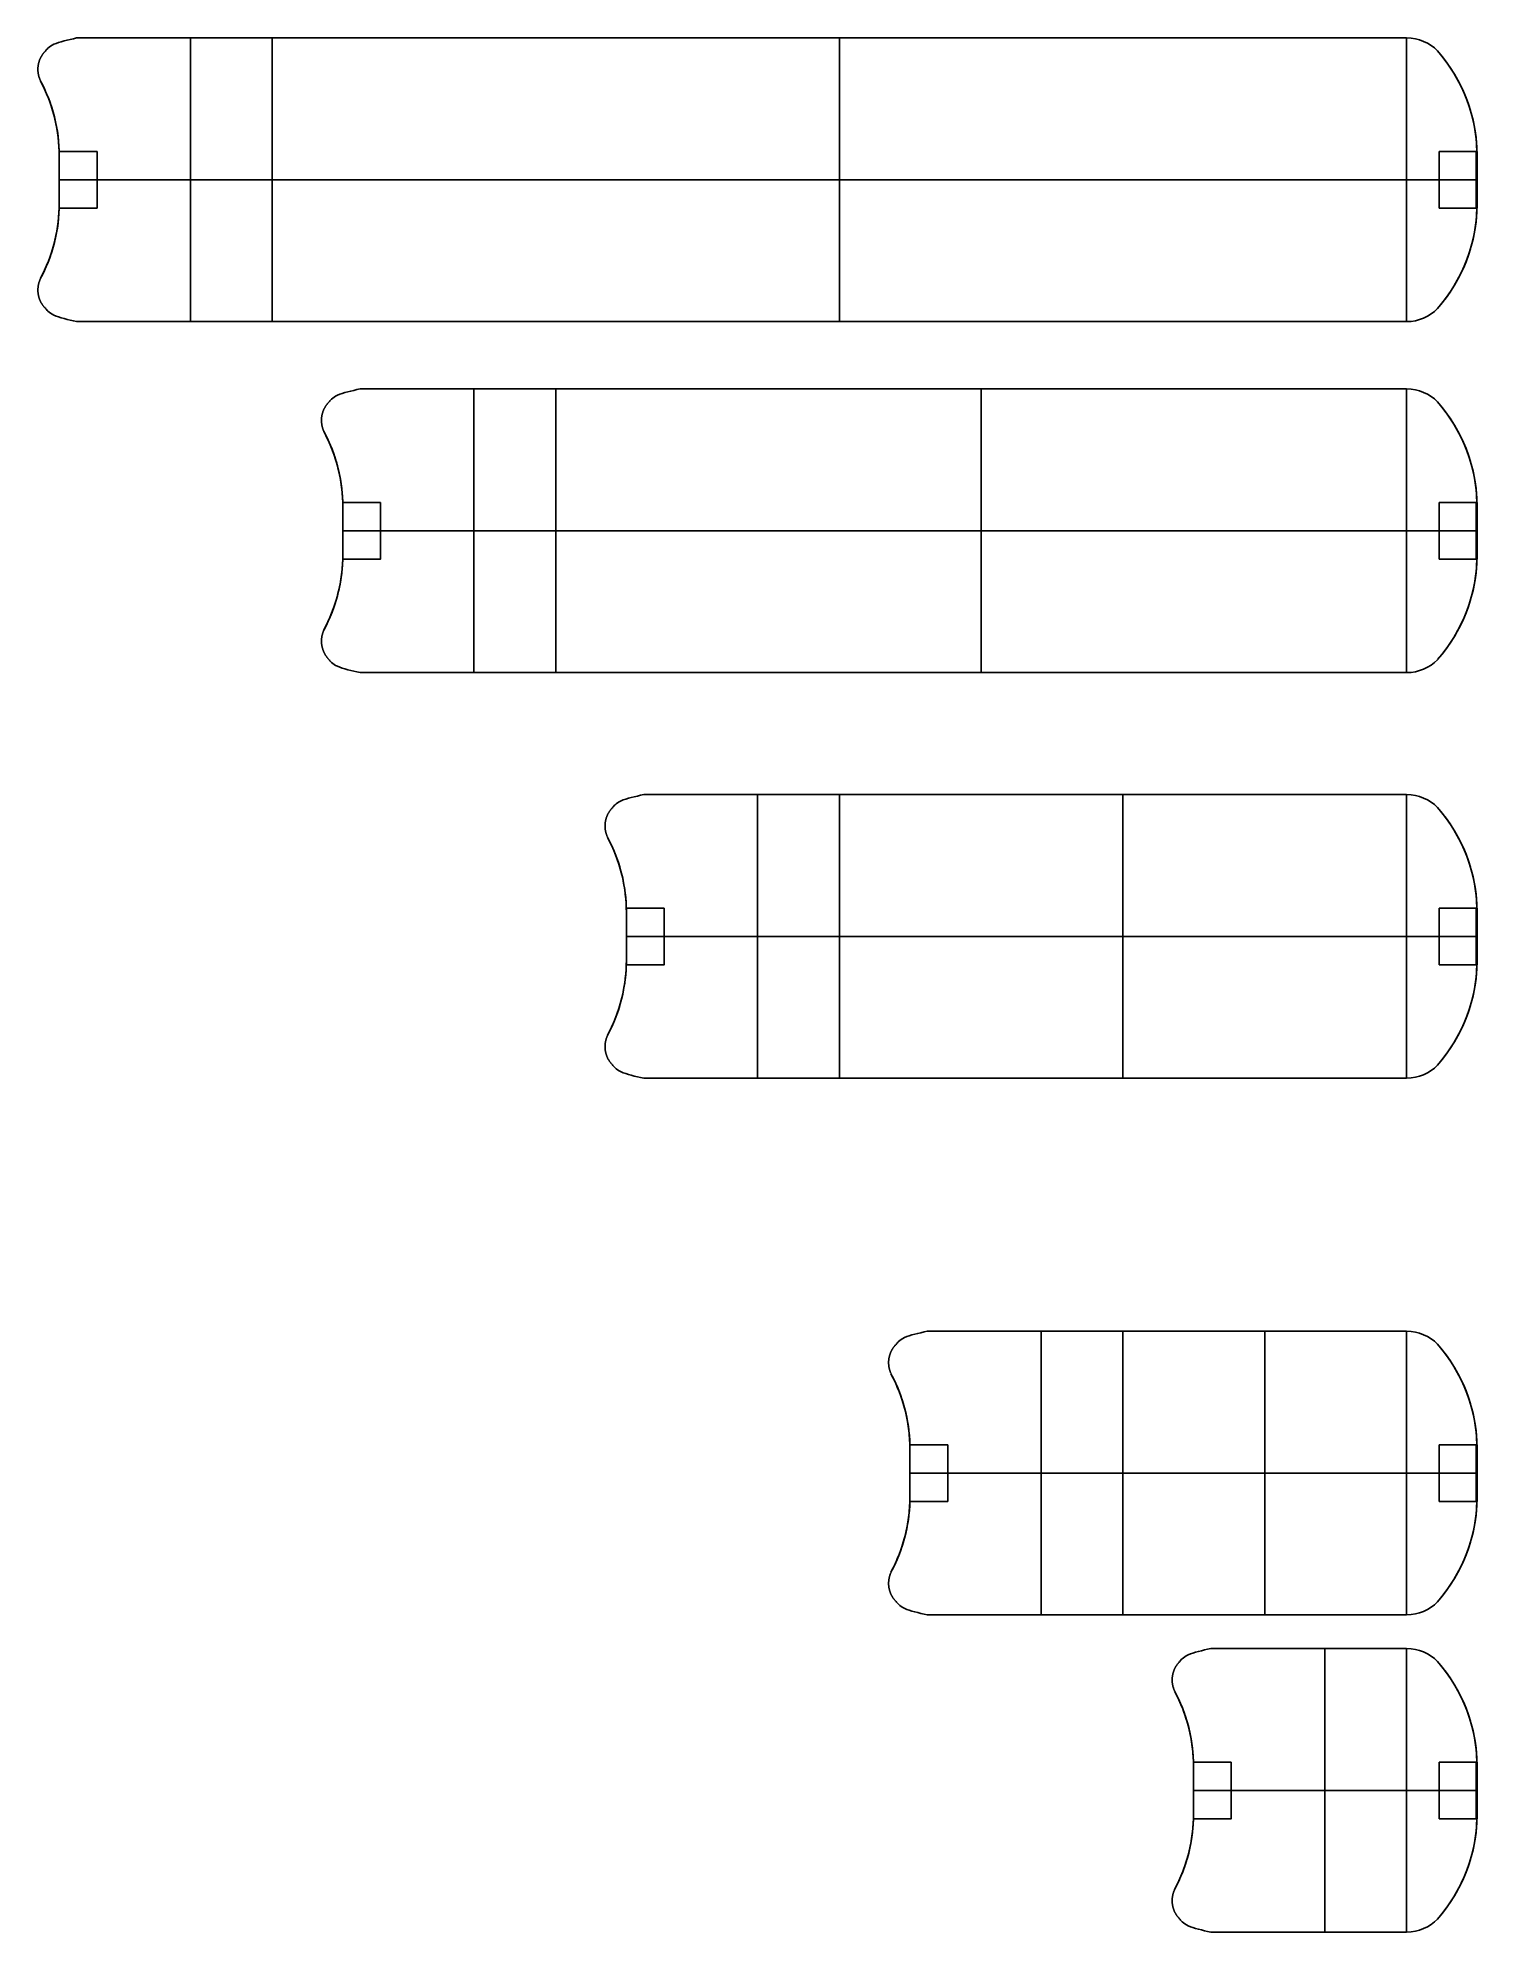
# Model space of a CAD drawing. Header units: millimetres. Extents: x -297 to -221, y -46 to 54.
import ezdxf

# ---------------------------------------------------------------- set-up
doc = ezdxf.new("R2010")
doc.units = ezdxf.units.MM
doc.header["$MEASUREMENT"] = 0
doc.layers.add('Default', color=18, linetype='Continuous', true_color=0x000000)

msp = doc.modelspace()

# ---------------------------------------------------------------- linework, layer by layer
at = {"layer": 'Default'}
for p, q in [((-284.36, 54.45), (-294.71, 54.45)), ((-294.71, 54.45), (-294.71, 54.45, 6)), ((-284.36, 54.45, 6), (-294.71, 54.45, 6)), ((-284.36, 54.45, 3), (-294.71, 54.45, 3)), ((-289.54, 54.45), (-289.54, 54.45, 6)), ((-288.69, 39.45), (-288.69, 54.45)), ((-288.69, 39.45, 6), (-288.69, 54.45, 6)), ((-284.36, 54.45), (-284.36, 54.45, 6)), ((-284.36, 54.45), (-284.36, 39.45)), ((-284.36, 54.45, 6), (-284.36, 39.45, 6)), ((-224.36, 54.45), (-284.36, 54.45)), ((-224.36, 54.45, 6), (-284.36, 54.45, 6)), ((-224.36, 54.45, 3), (-284.36, 54.45, 3)), ((-254.36, 54.45), (-254.36, 54.45, 6)), ((-254.36, 39.45), (-254.36, 54.45)), ((-254.36, 39.45, 6), (-254.36, 54.45, 6)), ((-224.36, 54.45), (-224.36, 54.45, 6)), ((-224.36, 39.45), (-224.36, 54.45)), ((-224.36, 39.45, 6), (-224.36, 54.45, 6)), ((-223.46, 54.27), (-223.46, 54.27, 6)), ((-296.35, 53.77), (-296.35, 53.77, 6)), ((-222.72, 53.77), (-222.72, 53.77, 6)), ((-296.63, 52.21), (-296.63, 52.21, 6)), ((-221.17, 51.19), (-221.17, 51.19, 6)), ((-295.88, 50.28), (-295.88, 50.28, 6)), ((-293.63, 48.45, 3), (-295.63, 48.45, 3)), ((-295.63, 48.22), (-295.63, 48.22, 2.2)), ((-295.63, 48.22), (-295.63, 45.69)), ((-295.63, 48.22, 6), (-295.63, 45.69, 6)), ((-295.63, 48.22, 3.8), (-295.63, 48.22, 6)), ((-293.63, 48.45, 3), (-293.63, 45.45, 3)), ((-220.63, 48.45, 3), (-222.63, 48.45, 3)), ((-222.63, 48.45, 3), (-222.63, 45.45, 3)), ((-220.63, 45.69), (-220.63, 48.22)), ((-220.63, 48.22), (-220.63, 48.22, 2.2)), ((-220.63, 45.69, 6), (-220.63, 48.22, 6)), ((-220.63, 48.22, 3.8), (-220.63, 48.22, 6)), ((-293.63, 46.95, 1.5), (-295.63, 46.95, 1.5)), ((-295.63, 46.95, 4.5), (-295.63, 46.95, 6)), ((-295.63, 46.95), (-284.36, 46.95)), ((-295.63, 46.95, 6), (-284.36, 46.95, 6)), ((-293.63, 46.95, 4.5), (-295.63, 46.95, 4.5)), ((-295.63, 46.95), (-295.63, 46.95, 1.5)), ((-293.63, 46.95, 4.5), (-293.63, 46.95, 1.5)), ((-224.36, 46.95), (-284.36, 46.95)), ((-224.36, 46.95, 6), (-284.36, 46.95, 6)), ((-224.36, 46.95), (-220.63, 46.95)), ((-224.36, 46.95, 6), (-220.63, 46.95, 6)), ((-220.63, 46.95, 1.5), (-222.63, 46.95, 1.5)), ((-220.63, 46.95, 4.5), (-222.63, 46.95, 4.5)), ((-222.63, 46.95, 4.5), (-222.63, 46.95, 1.5)), ((-220.63, 46.95, 4.5), (-220.63, 46.95, 6)), ((-220.63, 46.95), (-220.63, 46.95, 1.5)), ((-295.63, 45.69), (-295.63, 45.69, 2.2)), ((-295.63, 45.69, 3.8), (-295.63, 45.69, 6)), ((-293.63, 45.45, 3), (-295.63, 45.45, 3)), ((-220.63, 45.45, 3), (-222.63, 45.45, 3)), ((-220.63, 45.69), (-220.63, 45.69, 2.2)), ((-220.63, 45.69, 3.8), (-220.63, 45.69, 6)), ((-295.88, 43.63), (-295.88, 43.63, 6)), ((-221.17, 42.72), (-221.17, 42.72, 6)), ((-296.63, 41.7), (-296.63, 41.7, 6)), ((-296.35, 40.14), (-296.35, 40.14, 6)), ((-222.72, 40.14), (-222.72, 40.14, 6)), ((-294.71, 39.45), (-294.71, 39.45, 6)), ((-294.71, 39.45), (-284.36, 39.45)), ((-294.71, 39.45, 6), (-284.36, 39.45, 6)), ((-294.71, 39.45, 3), (-284.36, 39.45, 3)), ((-289.54, 39.45), (-289.54, 39.45, 6)), ((-284.36, 39.45), (-284.36, 39.45, 6)), ((-284.36, 39.45), (-224.36, 39.45)), ((-284.36, 39.45, 6), (-224.36, 39.45, 6)), ((-284.36, 39.45, 3), (-224.36, 39.45, 3)), ((-254.36, 39.45), (-254.36, 39.45, 6)), ((-224.36, 39.45), (-224.36, 39.45, 6)), ((-223.46, 39.64), (-223.46, 39.64, 6)), ((-281.35, 35.21), (-281.35, 35.21, 6)), ((-269.36, 35.89), (-279.71, 35.89)), ((-279.71, 35.89), (-279.71, 35.89, 6)), ((-269.36, 35.89, 6), (-279.71, 35.89, 6)), ((-269.36, 35.89, 3), (-279.71, 35.89, 3)), ((-274.54, 35.89), (-274.54, 35.89, 6)), ((-273.69, 20.89), (-273.69, 35.89)), ((-273.69, 20.89, 6), (-273.69, 35.89, 6)), ((-269.36, 35.89), (-269.36, 35.89, 6)), ((-269.36, 35.89), (-269.36, 20.89)), ((-269.36, 35.89, 6), (-269.36, 20.89, 6)), ((-224.36, 35.89), (-269.36, 35.89)), ((-224.36, 35.89, 6), (-269.36, 35.89, 6)), ((-224.36, 35.89, 3), (-269.36, 35.89, 3)), ((-246.86, 35.89), (-246.86, 35.89, 6)), ((-246.86, 20.89), (-246.86, 35.89)), ((-246.86, 20.89, 6), (-246.86, 35.89, 6)), ((-224.36, 35.89), (-224.36, 35.89, 6)), ((-224.36, 20.89), (-224.36, 35.89)), ((-224.36, 20.89, 6), (-224.36, 35.89, 6)), ((-223.46, 35.71), (-223.46, 35.71, 6)), ((-222.72, 35.21), (-222.72, 35.21, 6)), ((-281.63, 33.64), (-281.63, 33.64, 6)), ((-221.17, 32.62), (-221.17, 32.62, 6)), ((-280.88, 31.71), (-280.88, 31.71, 6)), ((-278.63, 29.89, 3), (-280.63, 29.89, 3)), ((-280.63, 29.66), (-280.63, 29.66, 2.2)), ((-280.63, 29.66), (-280.63, 27.12)), ((-280.63, 29.66, 6), (-280.63, 27.12, 6)), ((-280.63, 29.66, 3.8), (-280.63, 29.66, 6)), ((-278.63, 29.89, 3), (-278.63, 26.89, 3)), ((-220.63, 29.89, 3), (-222.63, 29.89, 3)), ((-222.63, 29.89, 3), (-222.63, 26.89, 3)), ((-220.63, 27.12), (-220.63, 29.66)), ((-220.63, 29.66), (-220.63, 29.66, 2.2)), ((-220.63, 27.12, 6), (-220.63, 29.66, 6)), ((-220.63, 29.66, 3.8), (-220.63, 29.66, 6)), ((-278.63, 28.39, 1.5), (-280.63, 28.39, 1.5)), ((-280.63, 28.39, 4.5), (-280.63, 28.39, 6)), ((-280.63, 28.39), (-269.36, 28.39)), ((-280.63, 28.39, 6), (-269.36, 28.39, 6)), ((-278.63, 28.39, 4.5), (-280.63, 28.39, 4.5)), ((-280.63, 28.39), (-280.63, 28.39, 1.5)), ((-278.63, 28.39, 4.5), (-278.63, 28.39, 1.5)), ((-224.36, 28.39), (-269.36, 28.39)), ((-224.36, 28.39, 6), (-269.36, 28.39, 6)), ((-224.36, 28.39), (-220.63, 28.39)), ((-224.36, 28.39, 6), (-220.63, 28.39, 6)), ((-220.63, 28.39, 1.5), (-222.63, 28.39, 1.5)), ((-220.63, 28.39, 4.5), (-222.63, 28.39, 4.5)), ((-222.63, 28.39, 4.5), (-222.63, 28.39, 1.5)), ((-220.63, 28.39, 4.5), (-220.63, 28.39, 6)), ((-220.63, 28.39), (-220.63, 28.39, 1.5)), ((-280.63, 27.12), (-280.63, 27.12, 2.2)), ((-280.63, 27.12, 3.8), (-280.63, 27.12, 6)), ((-220.63, 27.12), (-220.63, 27.12, 2.2)), ((-220.63, 27.12, 3.8), (-220.63, 27.12, 6)), ((-278.63, 26.89, 3), (-280.63, 26.89, 3)), ((-220.63, 26.89, 3), (-222.63, 26.89, 3)), ((-280.88, 25.07), (-280.88, 25.07, 6)), ((-221.17, 24.16), (-221.17, 24.16, 6)), ((-281.63, 23.14), (-281.63, 23.14, 6)), ((-281.35, 21.57), (-281.35, 21.57, 6)), ((-223.46, 21.07), (-223.46, 21.07, 6)), ((-222.72, 21.57), (-222.72, 21.57, 6)), ((-279.71, 20.89), (-279.71, 20.89, 6)), ((-279.71, 20.89), (-269.36, 20.89)), ((-279.71, 20.89, 6), (-269.36, 20.89, 6)), ((-279.71, 20.89, 3), (-269.36, 20.89, 3)), ((-274.54, 20.89), (-274.54, 20.89, 6)), ((-269.36, 20.89), (-269.36, 20.89, 6)), ((-269.36, 20.89), (-224.36, 20.89)), ((-269.36, 20.89, 6), (-224.36, 20.89, 6)), ((-269.36, 20.89, 3), (-224.36, 20.89, 3)), ((-246.86, 20.89), (-246.86, 20.89, 6)), ((-224.36, 20.89), (-224.36, 20.89, 6)), ((-254.36, 14.44), (-264.71, 14.44)), ((-264.71, 14.44), (-264.71, 14.44, 6)), ((-254.36, 14.44, 6), (-264.71, 14.44, 6)), ((-254.36, 14.44, 3), (-264.71, 14.44, 3)), ((-259.54, 14.44), (-259.54, 14.44, 6)), ((-258.69, -0.56), (-258.69, 14.44)), ((-258.69, -0.56, 6), (-258.69, 14.44, 6)), ((-254.36, 14.44), (-254.36, 14.44, 6)), ((-254.36, 14.44), (-254.36, -0.56)), ((-254.36, 14.44, 6), (-254.36, -0.56, 6)), ((-224.36, 14.44), (-254.36, 14.44)), ((-224.36, 14.44, 6), (-254.36, 14.44, 6)), ((-224.36, 14.44, 3), (-254.36, 14.44, 3)), ((-239.36, 14.44), (-239.36, 14.44, 6)), ((-239.36, -0.56), (-239.36, 14.44)), ((-239.36, -0.56, 6), (-239.36, 14.44, 6)), ((-224.36, 14.44), (-224.36, 14.44, 6)), ((-224.36, -0.56), (-224.36, 14.44)), ((-224.36, -0.56, 6), (-224.36, 14.44, 6)), ((-223.46, 14.26), (-223.46, 14.26, 6)), ((-266.35, 13.76), (-266.35, 13.76, 6)), ((-222.72, 13.76), (-222.72, 13.76, 6)), ((-266.63, 12.2), (-266.63, 12.2, 6)), ((-221.17, 11.18), (-221.17, 11.18, 6)), ((-265.88, 10.27), (-265.88, 10.27, 6)), ((-263.63, 8.44, 3), (-265.63, 8.44, 3)), ((-265.63, 8.21), (-265.63, 8.21, 2.2)), ((-265.63, 8.21), (-265.63, 5.68)), ((-265.63, 8.21, 6), (-265.63, 5.68, 6)), ((-265.63, 8.21, 3.8), (-265.63, 8.21, 6)), ((-263.63, 8.44, 3), (-263.63, 5.44, 3)), ((-220.63, 8.44, 3), (-222.63, 8.44, 3)), ((-222.63, 8.44, 3), (-222.63, 5.44, 3)), ((-220.63, 5.68), (-220.63, 8.21)), ((-220.63, 8.21), (-220.63, 8.21, 2.2)), ((-220.63, 5.68, 6), (-220.63, 8.21, 6)), ((-220.63, 8.21, 3.8), (-220.63, 8.21, 6)), ((-263.63, 6.94, 1.5), (-265.63, 6.94, 1.5)), ((-265.63, 6.94, 4.5), (-265.63, 6.94, 6)), ((-265.63, 6.94), (-254.36, 6.94)), ((-265.63, 6.94, 6), (-254.36, 6.94, 6)), ((-263.63, 6.94, 4.5), (-265.63, 6.94, 4.5)), ((-265.63, 6.94), (-265.63, 6.94, 1.5)), ((-263.63, 6.94, 4.5), (-263.63, 6.94, 1.5)), ((-224.36, 6.94), (-254.36, 6.94)), ((-224.36, 6.94, 6), (-254.36, 6.94, 6)), ((-224.36, 6.94), (-220.63, 6.94)), ((-224.36, 6.94, 6), (-220.63, 6.94, 6)), ((-220.63, 6.94, 1.5), (-222.63, 6.94, 1.5)), ((-220.63, 6.94, 4.5), (-222.63, 6.94, 4.5)), ((-222.63, 6.94, 4.5), (-222.63, 6.94, 1.5)), ((-220.63, 6.94, 4.5), (-220.63, 6.94, 6)), ((-220.63, 6.94), (-220.63, 6.94, 1.5)), ((-265.63, 5.68), (-265.63, 5.68, 2.2)), ((-265.63, 5.68, 3.8), (-265.63, 5.68, 6)), ((-263.63, 5.44, 3), (-265.63, 5.44, 3)), ((-220.63, 5.44, 3), (-222.63, 5.44, 3)), ((-220.63, 5.68), (-220.63, 5.68, 2.2)), ((-220.63, 5.68, 3.8), (-220.63, 5.68, 6)), ((-265.88, 3.62), (-265.88, 3.62, 6)), ((-221.17, 2.71), (-221.17, 2.71, 6)), ((-266.63, 1.69), (-266.63, 1.69, 6)), ((-266.35, 0.13), (-266.35, 0.13, 6)), ((-222.72, 0.13), (-222.72, 0.13, 6)), ((-264.71, -0.56), (-264.71, -0.56, 6)), ((-264.71, -0.56), (-254.36, -0.56)), ((-264.71, -0.56, 6), (-254.36, -0.56, 6)), ((-264.71, -0.56, 3), (-254.36, -0.56, 3)), ((-259.54, -0.56), (-259.54, -0.56, 6)), ((-254.36, -0.56), (-254.36, -0.56, 6)), ((-254.36, -0.56), (-224.36, -0.56)), ((-254.36, -0.56, 6), (-224.36, -0.56, 6)), ((-254.36, -0.56, 3), (-224.36, -0.56, 3)), ((-239.36, -0.56), (-239.36, -0.56, 6)), ((-224.36, -0.56), (-224.36, -0.56, 6)), ((-223.46, -0.37), (-223.46, -0.37, 6)), ((-239.36, -13.94), (-249.71, -13.94)), ((-249.71, -13.94), (-249.71, -13.94, 6)), ((-239.36, -13.94, 6), (-249.71, -13.94, 6)), ((-239.36, -13.94, 3), (-249.71, -13.94, 3)), ((-244.54, -13.94), (-244.54, -13.94, 6)), ((-243.69, -28.94), (-243.69, -13.94)), ((-243.69, -28.94, 6), (-243.69, -13.94, 6)), ((-239.36, -13.94), (-239.36, -13.94, 6)), ((-239.36, -13.94), (-239.36, -28.94)), ((-239.36, -13.94, 6), (-239.36, -28.94, 6)), ((-224.36, -13.94), (-239.36, -13.94)), ((-224.36, -13.94, 6), (-239.36, -13.94, 6)), ((-224.36, -13.94, 3), (-239.36, -13.94, 3)), ((-231.86, -13.94), (-231.86, -13.94, 6)), ((-231.86, -28.94), (-231.86, -13.94)), ((-231.86, -28.94, 6), (-231.86, -13.94, 6)), ((-224.36, -13.94), (-224.36, -13.94, 6)), ((-224.36, -28.94), (-224.36, -13.94)), ((-224.36, -28.94, 6), (-224.36, -13.94, 6)), ((-251.35, -14.62), (-251.35, -14.62, 6)), ((-223.46, -14.12), (-223.46, -14.12, 6)), ((-222.72, -14.62), (-222.72, -14.62, 6)), ((-251.63, -16.18), (-251.63, -16.18, 6)), ((-221.17, -17.2), (-221.17, -17.2, 6)), ((-250.88, -18.11), (-250.88, -18.11, 6)), ((-248.63, -19.94, 3), (-250.63, -19.94, 3)), ((-248.63, -19.94, 3), (-248.63, -22.94, 3)), ((-220.63, -19.94, 3), (-222.63, -19.94, 3)), ((-222.63, -19.94, 3), (-222.63, -22.94, 3)), ((-250.63, -20.17), (-250.63, -20.17, 2.2)), ((-250.63, -20.17), (-250.63, -22.7)), ((-250.63, -20.17, 6), (-250.63, -22.7, 6)), ((-250.63, -20.17, 3.8), (-250.63, -20.17, 6)), ((-220.63, -22.7), (-220.63, -20.17)), ((-220.63, -20.17), (-220.63, -20.17, 2.2)), ((-220.63, -22.7, 6), (-220.63, -20.17, 6)), ((-220.63, -20.17, 3.8), (-220.63, -20.17, 6)), ((-248.63, -21.44, 1.5), (-250.63, -21.44, 1.5)), ((-250.63, -21.44, 4.5), (-250.63, -21.44, 6)), ((-250.63, -21.44), (-239.36, -21.44)), ((-250.63, -21.44, 6), (-239.36, -21.44, 6)), ((-248.63, -21.44, 4.5), (-250.63, -21.44, 4.5)), ((-250.63, -21.44), (-250.63, -21.44, 1.5)), ((-248.63, -21.44, 4.5), (-248.63, -21.44, 1.5)), ((-224.36, -21.44), (-239.36, -21.44)), ((-224.36, -21.44, 6), (-239.36, -21.44, 6)), ((-224.36, -21.44), (-220.63, -21.44)), ((-224.36, -21.44, 6), (-220.63, -21.44, 6)), ((-220.63, -21.44, 1.5), (-222.63, -21.44, 1.5)), ((-220.63, -21.44, 4.5), (-222.63, -21.44, 4.5)), ((-222.63, -21.44, 4.5), (-222.63, -21.44, 1.5)), ((-220.63, -21.44, 4.5), (-220.63, -21.44, 6)), ((-220.63, -21.44), (-220.63, -21.44, 1.5)), ((-250.63, -22.7), (-250.63, -22.7, 2.2)), ((-250.63, -22.7, 3.8), (-250.63, -22.7, 6)), ((-248.63, -22.94, 3), (-250.63, -22.94, 3)), ((-220.63, -22.94, 3), (-222.63, -22.94, 3)), ((-220.63, -22.7), (-220.63, -22.7, 2.2)), ((-220.63, -22.7, 3.8), (-220.63, -22.7, 6)), ((-250.88, -24.76), (-250.88, -24.76, 6)), ((-221.17, -25.67), (-221.17, -25.67, 6)), ((-251.63, -26.69), (-251.63, -26.69, 6)), ((-251.35, -28.25), (-251.35, -28.25, 6)), ((-249.71, -28.94), (-249.71, -28.94, 6)), ((-249.71, -28.94), (-239.36, -28.94)), ((-249.71, -28.94, 6), (-239.36, -28.94, 6)), ((-249.71, -28.94, 3), (-239.36, -28.94, 3)), ((-244.54, -28.94), (-244.54, -28.94, 6)), ((-239.36, -28.94), (-239.36, -28.94, 6)), ((-239.36, -28.94), (-224.36, -28.94)), ((-239.36, -28.94, 6), (-224.36, -28.94, 6)), ((-239.36, -28.94, 3), (-224.36, -28.94, 3)), ((-231.86, -28.94), (-231.86, -28.94, 6)), ((-224.36, -28.94), (-224.36, -28.94, 6)), ((-223.46, -28.75), (-223.46, -28.75, 6)), ((-222.72, -28.25), (-222.72, -28.25, 6)), ((-224.36, -30.72), (-234.71, -30.72)), ((-234.71, -30.72), (-234.71, -30.72, 6)), ((-224.36, -30.72, 6), (-234.71, -30.72, 6)), ((-224.36, -30.72, 3), (-234.71, -30.72, 3)), ((-229.54, -30.72), (-229.54, -30.72, 6)), ((-228.69, -45.72), (-228.69, -30.72)), ((-228.69, -45.72, 6), (-228.69, -30.72, 6)), ((-224.36, -30.72, 6), (-224.36, -30.72)), ((-224.36, -45.72), (-224.36, -30.72)), ((-224.36, -45.72, 6), (-224.36, -30.72, 6)), ((-223.46, -30.9), (-223.46, -30.9, 6)), ((-236.35, -31.4), (-236.35, -31.4, 6)), ((-222.72, -31.4), (-222.72, -31.4, 6)), ((-236.63, -32.96), (-236.63, -32.96, 6)), ((-221.17, -33.98), (-221.17, -33.98, 6)), ((-235.88, -34.89), (-235.88, -34.89, 6)), ((-233.63, -36.72, 3), (-235.63, -36.72, 3)), ((-235.63, -36.95), (-235.63, -36.95, 2.2)), ((-235.63, -36.95), (-235.63, -39.48)), ((-235.63, -36.95, 6), (-235.63, -39.48, 6)), ((-235.63, -36.95, 3.8), (-235.63, -36.95, 6)), ((-233.63, -36.72, 3), (-233.63, -39.72, 3)), ((-220.63, -36.72, 3), (-222.63, -36.72, 3)), ((-222.63, -36.72, 3), (-222.63, -39.72, 3)), ((-220.63, -39.48), (-220.63, -36.95)), ((-220.63, -36.95), (-220.63, -36.95, 2.2)), ((-220.63, -39.48, 6), (-220.63, -36.95, 6)), ((-220.63, -36.95, 3.8), (-220.63, -36.95, 6)), ((-233.63, -38.22, 1.5), (-235.63, -38.22, 1.5)), ((-235.63, -38.22, 4.5), (-235.63, -38.22, 6)), ((-235.63, -38.22), (-224.36, -38.22)), ((-235.63, -38.22, 6), (-224.36, -38.22, 6)), ((-233.63, -38.22, 4.5), (-235.63, -38.22, 4.5)), ((-235.63, -38.22), (-235.63, -38.22, 1.5)), ((-233.63, -38.22, 4.5), (-233.63, -38.22, 1.5)), ((-224.36, -38.22), (-220.63, -38.22)), ((-224.36, -38.22, 6), (-220.63, -38.22, 6)), ((-220.63, -38.22, 1.5), (-222.63, -38.22, 1.5)), ((-220.63, -38.22, 4.5), (-222.63, -38.22, 4.5)), ((-222.63, -38.22, 4.5), (-222.63, -38.22, 1.5)), ((-220.63, -38.22, 4.5), (-220.63, -38.22, 6)), ((-220.63, -38.22), (-220.63, -38.22, 1.5)), ((-235.63, -39.48), (-235.63, -39.48, 2.2)), ((-235.63, -39.48, 3.8), (-235.63, -39.48, 6)), ((-233.63, -39.72, 3), (-235.63, -39.72, 3)), ((-220.63, -39.72, 3), (-222.63, -39.72, 3)), ((-220.63, -39.48), (-220.63, -39.48, 2.2)), ((-220.63, -39.48, 3.8), (-220.63, -39.48, 6)), ((-235.88, -41.54), (-235.88, -41.54, 6)), ((-221.17, -42.45), (-221.17, -42.45, 6)), ((-236.63, -43.47), (-236.63, -43.47, 6)), ((-236.35, -45.03), (-236.35, -45.03, 6)), ((-222.72, -45.03), (-222.72, -45.03, 6)), ((-234.71, -45.72), (-234.71, -45.72, 6)), ((-234.71, -45.72), (-224.36, -45.72)), ((-234.71, -45.72, 6), (-224.36, -45.72, 6)), ((-234.71, -45.72, 3), (-224.36, -45.72, 3)), ((-229.54, -45.72), (-229.54, -45.72, 6)), ((-224.36, -45.72), (-224.36, -45.72, 6)), ((-223.46, -45.53), (-223.46, -45.53, 6))]:
    msp.add_line(p, q, dxfattribs=at)
at = {"layer": 'Default', "extrusion": (1, 0, 0)}
for centre in [(46.95, 3, -293.63), (46.95, 3, -222.63), (46.95, 3, -220.67), (28.39, 3, -278.63), (28.39, 3, -222.63), (28.39, 3, -220.67), (6.94, 3, -263.63), (6.94, 3, -222.63), (6.94, 3, -220.67), (-21.44, 3, -248.63), (-21.44, 3, -222.63), (-21.44, 3, -220.67), (-38.22, 3, -233.63), (-38.22, 3, -222.63), (-38.22, 3, -220.67)]:
    msp.add_circle(centre, 1.5, dxfattribs=at)
at = {"layer": 'Default'}
for centre, start, end in [((-229.03, 48.22), 0, 41.3193), ((-229.03, 48.22, 6), 0, 41.3193), ((-229.03, 48.22, 3), 1.5829, 41.3193), ((-304.03, 48.22), 360, 28.295), ((-304.03, 48.22, 6), 360, 28.295), ((-304.03, 48.22, 3), 1.5829, 28.295), ((-304.03, 45.69), 331.705, 360), ((-304.03, 45.69, 6), 331.705, 360), ((-304.03, 45.69, 3), 331.705, 358.4171), ((-229.03, 45.69), 318.6807, 360), ((-229.03, 45.69, 6), 318.6807, 360), ((-229.03, 45.69, 3), 318.6807, 358.4171), ((-229.03, 29.66), 0, 41.3193), ((-229.03, 29.66, 6), 0, 41.3193), ((-229.03, 29.66, 3), 1.5829, 41.3193), ((-289.03, 29.66), 0, 28.295), ((-289.03, 29.66, 6), 0, 28.295), ((-289.03, 29.66, 3), 1.5829, 28.295), ((-289.03, 27.12), 331.705, 360), ((-289.03, 27.12, 6), 331.705, 360), ((-229.03, 27.12), 318.6807, 360), ((-229.03, 27.12, 6), 318.6807, 360), ((-289.03, 27.12, 3), 331.705, 358.4171), ((-229.03, 27.12, 3), 318.6807, 358.4171), ((-229.03, 8.21), 0, 41.3193), ((-229.03, 8.21, 6), 0, 41.3193), ((-229.03, 8.21, 3), 1.5829, 41.3193), ((-274.03, 8.21), 0, 28.295), ((-274.03, 8.21, 6), 0, 28.295), ((-274.03, 8.21, 3), 1.5829, 28.295), ((-274.03, 5.68), 331.705, 360), ((-274.03, 5.68, 6), 331.705, 360), ((-274.03, 5.68, 3), 331.705, 358.4171), ((-229.03, 5.68), 318.6807, 360), ((-229.03, 5.68, 6), 318.6807, 360), ((-229.03, 5.68, 3), 318.6807, 358.4171), ((-229.03, -20.17), 0, 41.3193), ((-229.03, -20.17, 6), 0, 41.3193), ((-229.03, -20.17, 3), 1.5829, 41.3193), ((-259.03, -20.17), 0, 28.295), ((-259.03, -20.17, 6), 0, 28.295), ((-259.03, -20.17, 3), 1.5829, 28.295), ((-259.03, -22.7), 331.705, 360), ((-259.03, -22.7, 6), 331.705, 360), ((-259.03, -22.7, 3), 331.705, 358.4171), ((-229.03, -22.7), 318.6807, 360), ((-229.03, -22.7, 6), 318.6807, 360), ((-229.03, -22.7, 3), 318.6807, 358.4171), ((-229.03, -36.95), 0, 41.3193), ((-229.03, -36.95, 6), 0, 41.3193), ((-229.03, -36.95, 3), 1.5829, 41.3193), ((-244.03, -36.95), 360, 28.295), ((-244.03, -36.95, 6), 360, 28.295), ((-244.03, -36.95, 3), 1.5829, 28.295), ((-244.03, -39.48), 331.705, 360), ((-244.03, -39.48, 6), 331.705, 360), ((-244.03, -39.48, 3), 331.705, 358.4171), ((-229.03, -39.48), 318.6807, 360), ((-229.03, -39.48, 6), 318.6807, 360), ((-229.03, -39.48, 3), 318.6807, 358.4171)]:
    msp.add_arc(centre, 8.4, start, end, dxfattribs=at)
at = {"layer": 'Default', "extrusion": (1, 2.24177e-14, 3.4213e-28)}
msp.add_arc((46.95, 3, -220.63), 1.5, 32.3049, 147.6951, dxfattribs=at)
at = {"layer": 'Default', "extrusion": (1, -9.20277e-14, 2.07767e-13)}
for centre in [(46.95, 3, -220.63), (28.39, 3, -220.63), (6.94, 3, -220.63), (-21.44, 3, -220.63), (-38.22, 3, -220.63)]:
    msp.add_arc(centre, 1.5, 270, 327.6951, dxfattribs=at)
at = {"layer": 'Default', "extrusion": (1, 0, 0)}
for centre in [(46.95, 3, -295.63), (6.94, 3, -265.63)]:
    msp.add_arc(centre, 1.5, 212.3049, 270, dxfattribs=at)
at = {"layer": 'Default', "extrusion": (1, 2.24177e-14, -3.4213e-28)}
msp.add_arc((28.39, 3, -220.63), 1.5, 32.3049, 147.6951, dxfattribs=at)
at = {"layer": 'Default', "extrusion": (1, -1.47549e-13, -2.67865e-13)}
msp.add_arc((28.39, 3, -280.63), 1.5, 212.3049, 270, dxfattribs=at)
at = {"layer": 'Default', "extrusion": (1, 2.24177e-14, -8.55326e-29)}
msp.add_arc((6.94, 3, -220.63), 1.5, 32.3049, 147.6951, dxfattribs=at)
at = {"layer": 'Default', "extrusion": (1, 2.24177e-14, -5.70217e-29)}
msp.add_arc((-21.44, 3, -220.63), 1.5, 32.3049, 147.6951, dxfattribs=at)
at = {"layer": 'Default', "extrusion": (1, -7.37747e-14, -1.33932e-13)}
msp.add_arc((-21.44, 3, -250.63), 1.5, 212.3049, 270, dxfattribs=at)
at = {"layer": 'Default', "extrusion": (1, 2.24177e-14, 4.06976e-14)}
msp.add_arc((-38.22, 3, -220.63), 1.5, 32.3049, 147.6951, dxfattribs=at)
at = {"layer": 'Default', "extrusion": (1, 1.8253e-14, 7.38346e-14)}
msp.add_arc((-38.22, 3, -235.63), 1.5, 212.3049, 270, dxfattribs=at)
at = {"layer": 'Default'}
for points, weights, knots in [([(-294.71, 54.45), (-295.35, 54.45), (-295.93, 54.19), (-296.35, 53.77), (-296.78, 53.35), (-296.88, 52.75), (-296.63, 52.21)], [1, 1, 1, 1, 0.879694584848, 0.879694584848, 1], [14.824975, 14.824975, 14.824975, 14.824975, 14.88053, 14.88053, 14.88053, 16.573394, 16.573394, 16.573394, 16.573394]), ([(-294.71, 54.45, 6), (-295.35, 54.45, 6), (-295.93, 54.19, 6), (-296.35, 53.77, 6), (-296.78, 53.35, 6), (-296.88, 52.75, 6), (-296.63, 52.21, 6)], [1, 1, 1, 1, 0.879694584848, 0.879694584848, 1], [14.824975, 14.824975, 14.824975, 14.824975, 14.88053, 14.88053, 14.88053, 16.573394, 16.573394, 16.573394, 16.573394]), ([(-294.71, 54.45, 3), (-295.35, 54.45, 3), (-295.93, 54.19, 3), (-296.35, 53.77, 3), (-296.78, 53.35, 3), (-296.88, 52.75, 3), (-296.63, 52.21, 3)], [1, 1, 1, 1, 0.879694584848, 0.879694584848, 1], [14.824975, 14.824975, 14.824975, 14.824975, 14.88053, 14.88053, 14.88053, 16.573394, 16.573394, 16.573394, 16.573394]), ([(-296.63, 41.7), (-296.88, 41.16), (-296.78, 40.56), (-296.35, 40.14), (-295.93, 39.72), (-295.35, 39.45), (-294.71, 39.45)], [1, 0.879694584848, 0.879694584848, 1, 1, 1, 1], [27.410498, 27.410498, 27.410498, 27.410498, 29.103361, 29.103361, 29.103361, 29.158917, 29.158917, 29.158917, 29.158917]), ([(-296.63, 41.7, 6), (-296.88, 41.16, 6), (-296.78, 40.56, 6), (-296.35, 40.14, 6), (-295.93, 39.72, 6), (-295.35, 39.45, 6), (-294.71, 39.45, 6)], [1, 0.879694584848, 0.879694584848, 1, 1, 1, 1], [27.410498, 27.410498, 27.410498, 27.410498, 29.103361, 29.103361, 29.103361, 29.158917, 29.158917, 29.158917, 29.158917]), ([(-296.63, 41.7, 3), (-296.88, 41.16, 3), (-296.78, 40.56, 3), (-296.35, 40.14, 3), (-295.93, 39.72, 3), (-295.35, 39.45, 3), (-294.71, 39.45, 3)], [1, 0.879694584848, 0.879694584848, 1, 1, 1, 1], [27.410498, 27.410498, 27.410498, 27.410498, 29.103361, 29.103361, 29.103361, 29.158917, 29.158917, 29.158917, 29.158917]), ([(-279.71, 35.89), (-280.35, 35.89), (-280.93, 35.63), (-281.35, 35.21), (-281.78, 34.78), (-281.88, 34.19), (-281.63, 33.64)], [1, 1, 1, 1, 0.879694584848, 0.879694584848, 1], [14.824975, 14.824975, 14.824975, 14.824975, 14.88053, 14.88053, 14.88053, 16.573394, 16.573394, 16.573394, 16.573394]), ([(-279.71, 35.89, 6), (-280.35, 35.89, 6), (-280.93, 35.63, 6), (-281.35, 35.21, 6), (-281.78, 34.78, 6), (-281.88, 34.19, 6), (-281.63, 33.64, 6)], [1, 1, 1, 1, 0.879694584848, 0.879694584848, 1], [14.824975, 14.824975, 14.824975, 14.824975, 14.88053, 14.88053, 14.88053, 16.573394, 16.573394, 16.573394, 16.573394]), ([(-279.71, 35.89, 3), (-280.35, 35.89, 3), (-280.93, 35.63, 3), (-281.35, 35.21, 3), (-281.78, 34.78, 3), (-281.88, 34.19, 3), (-281.63, 33.64, 3)], [1, 1, 1, 1, 0.879694584848, 0.879694584848, 1], [14.824975, 14.824975, 14.824975, 14.824975, 14.88053, 14.88053, 14.88053, 16.573394, 16.573394, 16.573394, 16.573394]), ([(-281.63, 23.14), (-281.88, 22.59), (-281.78, 22), (-281.35, 21.57), (-280.93, 21.15), (-280.35, 20.89), (-279.71, 20.89)], [1, 0.879694584848, 0.879694584848, 1, 1, 1, 1], [27.410498, 27.410498, 27.410498, 27.410498, 29.103361, 29.103361, 29.103361, 29.158917, 29.158917, 29.158917, 29.158917]), ([(-281.63, 23.14, 6), (-281.88, 22.59, 6), (-281.78, 22, 6), (-281.35, 21.57, 6), (-280.93, 21.15, 6), (-280.35, 20.89, 6), (-279.71, 20.89, 6)], [1, 0.879694584848, 0.879694584848, 1, 1, 1, 1], [27.410498, 27.410498, 27.410498, 27.410498, 29.103361, 29.103361, 29.103361, 29.158917, 29.158917, 29.158917, 29.158917]), ([(-281.63, 23.14, 3), (-281.88, 22.59, 3), (-281.78, 22, 3), (-281.35, 21.57, 3), (-280.93, 21.15, 3), (-280.35, 20.89, 3), (-279.71, 20.89, 3)], [1, 0.879694584848, 0.879694584848, 1, 1, 1, 1], [27.410498, 27.410498, 27.410498, 27.410498, 29.103361, 29.103361, 29.103361, 29.158917, 29.158917, 29.158917, 29.158917]), ([(-264.71, 14.44), (-265.35, 14.44), (-265.93, 14.18), (-266.35, 13.76), (-266.78, 13.33), (-266.88, 12.74), (-266.63, 12.2)], [1, 1, 1, 1, 0.879694584848, 0.879694584848, 1], [14.824975, 14.824975, 14.824975, 14.824975, 14.88053, 14.88053, 14.88053, 16.573394, 16.573394, 16.573394, 16.573394]), ([(-264.71, 14.44, 6), (-265.35, 14.44, 6), (-265.93, 14.18, 6), (-266.35, 13.76, 6), (-266.78, 13.33, 6), (-266.88, 12.74, 6), (-266.63, 12.2, 6)], [1, 1, 1, 1, 0.879694584848, 0.879694584848, 1], [14.824975, 14.824975, 14.824975, 14.824975, 14.88053, 14.88053, 14.88053, 16.573394, 16.573394, 16.573394, 16.573394]), ([(-264.71, 14.44, 3), (-265.35, 14.44, 3), (-265.93, 14.18, 3), (-266.35, 13.76, 3), (-266.78, 13.33, 3), (-266.88, 12.74, 3), (-266.63, 12.2, 3)], [1, 1, 1, 1, 0.879694584848, 0.879694584848, 1], [14.824975, 14.824975, 14.824975, 14.824975, 14.88053, 14.88053, 14.88053, 16.573394, 16.573394, 16.573394, 16.573394]), ([(-266.63, 1.69), (-266.88, 1.15), (-266.78, 0.55), (-266.35, 0.13), (-265.93, -0.3), (-265.35, -0.56), (-264.71, -0.56)], [1, 0.879694584848, 0.879694584848, 1, 1, 1, 1], [27.410498, 27.410498, 27.410498, 27.410498, 29.103361, 29.103361, 29.103361, 29.158917, 29.158917, 29.158917, 29.158917]), ([(-266.63, 1.69, 6), (-266.88, 1.15, 6), (-266.78, 0.55, 6), (-266.35, 0.13, 6), (-265.93, -0.3, 6), (-265.35, -0.56, 6), (-264.71, -0.56, 6)], [1, 0.879694584848, 0.879694584848, 1, 1, 1, 1], [27.410498, 27.410498, 27.410498, 27.410498, 29.103361, 29.103361, 29.103361, 29.158917, 29.158917, 29.158917, 29.158917]), ([(-266.63, 1.69, 3), (-266.88, 1.15, 3), (-266.78, 0.55, 3), (-266.35, 0.13, 3), (-265.93, -0.3, 3), (-265.35, -0.56, 3), (-264.71, -0.56, 3)], [1, 0.879694584848, 0.879694584848, 1, 1, 1, 1], [27.410498, 27.410498, 27.410498, 27.410498, 29.103361, 29.103361, 29.103361, 29.158917, 29.158917, 29.158917, 29.158917]), ([(-249.71, -13.94), (-250.35, -13.94), (-250.93, -14.2), (-251.35, -14.62), (-251.78, -15.04), (-251.88, -15.64), (-251.63, -16.18)], [1, 1, 1, 1, 0.879694584848, 0.879694584848, 1], [14.824975, 14.824975, 14.824975, 14.824975, 14.88053, 14.88053, 14.88053, 16.573394, 16.573394, 16.573394, 16.573394]), ([(-249.71, -13.94, 6), (-250.35, -13.94, 6), (-250.93, -14.2, 6), (-251.35, -14.62, 6), (-251.78, -15.04, 6), (-251.88, -15.64, 6), (-251.63, -16.18, 6)], [1, 1, 1, 1, 0.879694584848, 0.879694584848, 1], [14.824975, 14.824975, 14.824975, 14.824975, 14.88053, 14.88053, 14.88053, 16.573394, 16.573394, 16.573394, 16.573394]), ([(-249.71, -13.94, 3), (-250.35, -13.94, 3), (-250.93, -14.2, 3), (-251.35, -14.62, 3), (-251.78, -15.04, 3), (-251.88, -15.64, 3), (-251.63, -16.18, 3)], [1, 1, 1, 1, 0.879694584848, 0.879694584848, 1], [14.824975, 14.824975, 14.824975, 14.824975, 14.88053, 14.88053, 14.88053, 16.573394, 16.573394, 16.573394, 16.573394]), ([(-251.63, -26.69), (-251.88, -27.23), (-251.78, -27.83), (-251.35, -28.25), (-250.93, -28.67), (-250.35, -28.94), (-249.71, -28.94)], [1, 0.879694584848, 0.879694584848, 1, 1, 1, 1], [27.410498, 27.410498, 27.410498, 27.410498, 29.103361, 29.103361, 29.103361, 29.158917, 29.158917, 29.158917, 29.158917]), ([(-251.63, -26.69, 6), (-251.88, -27.23, 6), (-251.78, -27.83, 6), (-251.35, -28.25, 6), (-250.93, -28.67, 6), (-250.35, -28.94, 6), (-249.71, -28.94, 6)], [1, 0.879694584848, 0.879694584848, 1, 1, 1, 1], [27.410498, 27.410498, 27.410498, 27.410498, 29.103361, 29.103361, 29.103361, 29.158917, 29.158917, 29.158917, 29.158917]), ([(-251.63, -26.69, 3), (-251.88, -27.23, 3), (-251.78, -27.83, 3), (-251.35, -28.25, 3), (-250.93, -28.67, 3), (-250.35, -28.94, 3), (-249.71, -28.94, 3)], [1, 0.879694584848, 0.879694584848, 1, 1, 1, 1], [27.410498, 27.410498, 27.410498, 27.410498, 29.103361, 29.103361, 29.103361, 29.158917, 29.158917, 29.158917, 29.158917]), ([(-234.71, -30.72), (-235.35, -30.72), (-235.93, -30.98), (-236.35, -31.4), (-236.78, -31.82), (-236.88, -32.42), (-236.63, -32.96)], [1, 1, 1, 1, 0.879694584848, 0.879694584848, 1], [14.824975, 14.824975, 14.824975, 14.824975, 14.88053, 14.88053, 14.88053, 16.573394, 16.573394, 16.573394, 16.573394]), ([(-234.71, -30.72, 6), (-235.35, -30.72, 6), (-235.93, -30.98, 6), (-236.35, -31.4, 6), (-236.78, -31.82, 6), (-236.88, -32.42, 6), (-236.63, -32.96, 6)], [1, 1, 1, 1, 0.879694584848, 0.879694584848, 1], [14.824975, 14.824975, 14.824975, 14.824975, 14.88053, 14.88053, 14.88053, 16.573394, 16.573394, 16.573394, 16.573394]), ([(-234.71, -30.72, 3), (-235.35, -30.72, 3), (-235.93, -30.98, 3), (-236.35, -31.4, 3), (-236.78, -31.82, 3), (-236.88, -32.42, 3), (-236.63, -32.96, 3)], [1, 1, 1, 1, 0.879694584848, 0.879694584848, 1], [14.824975, 14.824975, 14.824975, 14.824975, 14.88053, 14.88053, 14.88053, 16.573394, 16.573394, 16.573394, 16.573394]), ([(-236.63, -43.47), (-236.88, -44.01), (-236.78, -44.61), (-236.35, -45.03), (-235.93, -45.45), (-235.35, -45.72), (-234.71, -45.72)], [1, 0.879694584848, 0.879694584848, 1, 1, 1, 1], [27.410498, 27.410498, 27.410498, 27.410498, 29.103361, 29.103361, 29.103361, 29.158917, 29.158917, 29.158917, 29.158917]), ([(-236.63, -43.47, 6), (-236.88, -44.01, 6), (-236.78, -44.61, 6), (-236.35, -45.03, 6), (-235.93, -45.45, 6), (-235.35, -45.72, 6), (-234.71, -45.72, 6)], [1, 0.879694584848, 0.879694584848, 1, 1, 1, 1], [27.410498, 27.410498, 27.410498, 27.410498, 29.103361, 29.103361, 29.103361, 29.158917, 29.158917, 29.158917, 29.158917]), ([(-236.63, -43.47, 3), (-236.88, -44.01, 3), (-236.78, -44.61, 3), (-236.35, -45.03, 3), (-235.93, -45.45, 3), (-235.35, -45.72, 3), (-234.71, -45.72, 3)], [1, 0.879694584848, 0.879694584848, 1, 1, 1, 1], [27.410498, 27.410498, 27.410498, 27.410498, 29.103361, 29.103361, 29.103361, 29.158917, 29.158917, 29.158917, 29.158917])]:
    msp.add_rational_spline(points, weights, degree=3, knots=knots, dxfattribs=at)
for points in [[(-222.72, 53.77), (-223.14, 54.19), (-223.72, 54.45), (-224.36, 54.45)], [(-222.72, 53.77, 6), (-223.14, 54.19, 6), (-223.72, 54.45, 6), (-224.36, 54.45, 6)], [(-222.72, 53.77, 3), (-223.14, 54.19, 3), (-223.72, 54.45, 3), (-224.36, 54.45, 3)], [(-224.36, 39.45), (-223.72, 39.45), (-223.14, 39.72), (-222.72, 40.14)], [(-224.36, 39.45, 6), (-223.72, 39.45, 6), (-223.14, 39.72, 6), (-222.72, 40.14, 6)], [(-224.36, 39.45, 3), (-223.72, 39.45, 3), (-223.14, 39.72, 3), (-222.72, 40.14, 3)], [(-222.72, 35.21), (-223.14, 35.63), (-223.72, 35.89), (-224.36, 35.89)], [(-222.72, 35.21, 6), (-223.14, 35.63, 6), (-223.72, 35.89, 6), (-224.36, 35.89, 6)], [(-222.72, 35.21, 3), (-223.14, 35.63, 3), (-223.72, 35.89, 3), (-224.36, 35.89, 3)], [(-224.36, 20.89), (-223.72, 20.89), (-223.14, 21.15), (-222.72, 21.57)], [(-224.36, 20.89, 6), (-223.72, 20.89, 6), (-223.14, 21.15, 6), (-222.72, 21.57, 6)], [(-224.36, 20.89, 3), (-223.72, 20.89, 3), (-223.14, 21.15, 3), (-222.72, 21.57, 3)], [(-222.72, 13.76), (-223.14, 14.18), (-223.72, 14.44), (-224.36, 14.44)], [(-222.72, 13.76, 6), (-223.14, 14.18, 6), (-223.72, 14.44, 6), (-224.36, 14.44, 6)], [(-222.72, 13.76, 3), (-223.14, 14.18, 3), (-223.72, 14.44, 3), (-224.36, 14.44, 3)], [(-224.36, -0.56), (-223.72, -0.56), (-223.14, -0.3), (-222.72, 0.13)], [(-224.36, -0.56, 6), (-223.72, -0.56, 6), (-223.14, -0.3, 6), (-222.72, 0.13, 6)], [(-224.36, -0.56, 3), (-223.72, -0.56, 3), (-223.14, -0.3, 3), (-222.72, 0.13, 3)], [(-222.72, -14.62), (-223.14, -14.2), (-223.72, -13.94), (-224.36, -13.94)], [(-222.72, -14.62, 6), (-223.14, -14.2, 6), (-223.72, -13.94, 6), (-224.36, -13.94, 6)], [(-222.72, -14.62, 3), (-223.14, -14.2, 3), (-223.72, -13.94, 3), (-224.36, -13.94, 3)], [(-224.36, -28.94), (-223.72, -28.94), (-223.14, -28.67), (-222.72, -28.25)], [(-224.36, -28.94, 6), (-223.72, -28.94, 6), (-223.14, -28.67, 6), (-222.72, -28.25, 6)], [(-224.36, -28.94, 3), (-223.72, -28.94, 3), (-223.14, -28.67, 3), (-222.72, -28.25, 3)], [(-222.72, -31.4), (-223.14, -30.98), (-223.72, -30.72), (-224.36, -30.72)], [(-222.72, -31.4, 6), (-223.14, -30.98, 6), (-223.72, -30.72, 6), (-224.36, -30.72, 6)], [(-222.72, -31.4, 3), (-223.14, -30.98, 3), (-223.72, -30.72, 3), (-224.36, -30.72, 3)], [(-224.36, -45.72), (-223.72, -45.72), (-223.14, -45.45), (-222.72, -45.03)], [(-224.36, -45.72, 6), (-223.72, -45.72, 6), (-223.14, -45.45, 6), (-222.72, -45.03, 6)], [(-224.36, -45.72, 3), (-223.72, -45.72, 3), (-223.14, -45.45, 3), (-222.72, -45.03, 3)]]:
    msp.add_open_spline(points, degree=3, dxfattribs=at)
for points in [[(-295.63, 48.22, 2.2), (-295.63, 48.37, 2.44), (-295.63, 48.45, 2.72), (-295.63, 48.45, 3), (-295.63, 48.45, 3.28), (-295.63, 48.37, 3.56), (-295.63, 48.22, 3.8)], [(-220.63, 48.22, 3.8), (-220.63, 48.37, 3.56), (-220.63, 48.45, 3.28), (-220.63, 48.45, 3), (-220.63, 48.45, 2.72), (-220.63, 48.37, 2.44), (-220.63, 48.22, 2.2)], [(-295.63, 45.69, 3.8), (-295.63, 45.53, 3.56), (-295.63, 45.45, 3.28), (-295.63, 45.45, 3), (-295.63, 45.45, 2.72), (-295.63, 45.53, 2.44), (-295.63, 45.69, 2.2)], [(-220.63, 45.69, 2.2), (-220.63, 45.53, 2.44), (-220.63, 45.45, 2.72), (-220.63, 45.45, 3), (-220.63, 45.45, 3.28), (-220.63, 45.53, 3.56), (-220.63, 45.69, 3.8)], [(-280.63, 29.66, 2.2), (-280.63, 29.81, 2.44), (-280.63, 29.89, 2.72), (-280.63, 29.89, 3), (-280.63, 29.89, 3.28), (-280.63, 29.81, 3.56), (-280.63, 29.66, 3.8)], [(-220.63, 29.66, 3.8), (-220.63, 29.81, 3.56), (-220.63, 29.89, 3.28), (-220.63, 29.89, 3), (-220.63, 29.89, 2.72), (-220.63, 29.81, 2.44), (-220.63, 29.66, 2.2)], [(-280.63, 27.12, 3.8), (-280.63, 26.97, 3.56), (-280.63, 26.89, 3.28), (-280.63, 26.89, 3), (-280.63, 26.89, 2.72), (-280.63, 26.97, 2.44), (-280.63, 27.12, 2.2)], [(-220.63, 27.12, 2.2), (-220.63, 26.97, 2.44), (-220.63, 26.89, 2.72), (-220.63, 26.89, 3), (-220.63, 26.89, 3.28), (-220.63, 26.97, 3.56), (-220.63, 27.12, 3.8)], [(-265.63, 8.21, 2.2), (-265.63, 8.36, 2.44), (-265.63, 8.44, 2.72), (-265.63, 8.44, 3), (-265.63, 8.44, 3.28), (-265.63, 8.36, 3.56), (-265.63, 8.21, 3.8)], [(-220.63, 8.21, 3.8), (-220.63, 8.36, 3.56), (-220.63, 8.44, 3.28), (-220.63, 8.44, 3), (-220.63, 8.44, 2.72), (-220.63, 8.36, 2.44), (-220.63, 8.21, 2.2)], [(-265.63, 5.68, 3.8), (-265.63, 5.52, 3.56), (-265.63, 5.44, 3.28), (-265.63, 5.44, 3), (-265.63, 5.44, 2.72), (-265.63, 5.52, 2.44), (-265.63, 5.68, 2.2)], [(-220.63, 5.68, 2.2), (-220.63, 5.52, 2.44), (-220.63, 5.44, 2.72), (-220.63, 5.44, 3), (-220.63, 5.44, 3.28), (-220.63, 5.52, 3.56), (-220.63, 5.68, 3.8)], [(-250.63, -20.17, 2.2), (-250.63, -20.02, 2.44), (-250.63, -19.94, 2.72), (-250.63, -19.94, 3), (-250.63, -19.94, 3.28), (-250.63, -20.02, 3.56), (-250.63, -20.17, 3.8)], [(-220.63, -20.17, 3.8), (-220.63, -20.02, 3.56), (-220.63, -19.94, 3.28), (-220.63, -19.94, 3), (-220.63, -19.94, 2.72), (-220.63, -20.02, 2.44), (-220.63, -20.17, 2.2)], [(-250.63, -22.7, 3.8), (-250.63, -22.86, 3.56), (-250.63, -22.94, 3.28), (-250.63, -22.94, 3), (-250.63, -22.94, 2.72), (-250.63, -22.86, 2.44), (-250.63, -22.7, 2.2)], [(-220.63, -22.7, 2.2), (-220.63, -22.86, 2.44), (-220.63, -22.94, 2.72), (-220.63, -22.94, 3), (-220.63, -22.94, 3.28), (-220.63, -22.86, 3.56), (-220.63, -22.7, 3.8)], [(-235.63, -36.95, 2.2), (-235.63, -36.8, 2.44), (-235.63, -36.72, 2.72), (-235.63, -36.72, 3), (-235.63, -36.72, 3.28), (-235.63, -36.8, 3.56), (-235.63, -36.95, 3.8)], [(-220.63, -36.95, 3.8), (-220.63, -36.8, 3.56), (-220.63, -36.72, 3.28), (-220.63, -36.72, 3), (-220.63, -36.72, 2.72), (-220.63, -36.8, 2.44), (-220.63, -36.95, 2.2)], [(-235.63, -39.48, 3.8), (-235.63, -39.64, 3.56), (-235.63, -39.72, 3.28), (-235.63, -39.72, 3), (-235.63, -39.72, 2.72), (-235.63, -39.64, 2.44), (-235.63, -39.48, 2.2)], [(-220.63, -39.48, 2.2), (-220.63, -39.64, 2.44), (-220.63, -39.72, 2.72), (-220.63, -39.72, 3), (-220.63, -39.72, 3.28), (-220.63, -39.64, 3.56), (-220.63, -39.48, 3.8)]]:
    msp.add_open_spline(points, degree=3, knots=[0, 0, 0, 0, 0.857006, 0.857006, 0.857006, 1.714012, 1.714012, 1.714012, 1.714012], dxfattribs=at)
at = {"layer": 'Default', "extrusion": (1, -2.24177e-14, -2.30011e-13)}
for points in [[(-295.63, 48.22, 3.8), (-295.63, 47.78, 4.5), (-295.63, 46.95, 4.5), (-295.63, 46.13, 4.5), (-295.63, 45.69, 3.8)], [(-280.63, 29.66, 3.8), (-280.63, 29.22, 4.5), (-280.63, 28.39, 4.5), (-280.63, 27.56, 4.5), (-280.63, 27.12, 3.8)]]:
    msp.add_rational_spline(points, [0.864115724044, 0.814223784426, 1, 0.814223740133, 0.864115747834], degree=2, knots=[-6.206876, -6.206876, -6.206876, -4.712389, -4.712389, -3.217902, -3.217902, -3.217902], dxfattribs=at)
at = {"layer": 'Default', "extrusion": (-1, 6.87966e-14, -1.24895e-13)}
for points in [[(-295.63, 46.95, 1.5), (-295.63, 47.78, 1.5), (-295.63, 48.22, 2.2)], [(-280.63, 28.39, 1.5), (-280.63, 29.22, 1.5), (-280.63, 29.66, 2.2)], [(-265.63, 6.94, 1.5), (-265.63, 7.77, 1.5), (-265.63, 8.21, 2.2)]]:
    msp.add_rational_spline(points, [1, 0.814223784426, 0.864115724044], degree=2, dxfattribs=at)
at = {"layer": 'Default', "extrusion": (-1, 0, 0)}
for points in [[(-220.63, 46.95, 1.5), (-220.63, 46.13, 1.5), (-220.63, 45.69, 2.2)], [(-220.63, 28.39, 1.5), (-220.63, 27.56, 1.5), (-220.63, 27.12, 2.2)], [(-220.63, 6.94, 1.5), (-220.63, 6.12, 1.5), (-220.63, 5.68, 2.2)], [(-220.63, -21.44, 1.5), (-220.63, -22.26, 1.5), (-220.63, -22.7, 2.2)], [(-220.63, -38.22, 1.5), (-220.63, -39.04, 1.5), (-220.63, -39.48, 2.2)]]:
    msp.add_rational_spline(points, [1, 0.814223784426, 0.864115724044], degree=2, dxfattribs=at)
at = {"layer": 'Default', "extrusion": (1, -2.24177e-14, -3.11406e-13)}
msp.add_rational_spline([(-265.63, 8.21, 3.8), (-265.63, 7.77, 4.5), (-265.63, 6.94, 4.5), (-265.63, 6.12, 4.5), (-265.63, 5.68, 3.8)], [0.864115724044, 0.814223784426, 1, 0.814223740133, 0.864115747834], degree=2, knots=[-6.206876, -6.206876, -6.206876, -4.712389, -4.712389, -3.217902, -3.217902, -3.217902], dxfattribs=at)
at = {"layer": 'Default', "extrusion": (1, -2.24177e-14, -2.70709e-13)}
msp.add_rational_spline([(-250.63, -20.17, 3.8), (-250.63, -20.61, 4.5), (-250.63, -21.44, 4.5), (-250.63, -22.26, 4.5), (-250.63, -22.7, 3.8)], [0.864115724044, 0.814223784426, 1, 0.814223740133, 0.864115747834], degree=2, knots=[-6.206876, -6.206876, -6.206876, -4.712389, -4.712389, -3.217902, -3.217902, -3.217902], dxfattribs=at)
at = {"layer": 'Default', "extrusion": (-1, 6.87966e-14, -1.65593e-13)}
msp.add_rational_spline([(-250.63, -21.44, 1.5), (-250.63, -20.61, 1.5), (-250.63, -20.17, 2.2)], [1, 0.814223784426, 0.864115724044], degree=2, dxfattribs=at)
at = {"layer": 'Default', "extrusion": (1, -3.36266e-14, -2.63622e-13)}
msp.add_rational_spline([(-235.63, -36.95, 3.8), (-235.63, -37.39, 4.5), (-235.63, -38.22, 4.5), (-235.63, -39.04, 4.5), (-235.63, -39.48, 3.8)], [0.864115724044, 0.814223784426, 1, 0.814223740133, 0.864115747834], degree=2, knots=[-6.206876, -6.206876, -6.206876, -4.712389, -4.712389, -3.217902, -3.217902, -3.217902], dxfattribs=at)
at = {"layer": 'Default', "extrusion": (-1, 3.43983e-14, -1.03145e-13)}
msp.add_rational_spline([(-235.63, -38.22, 1.5), (-235.63, -37.39, 1.5), (-235.63, -36.95, 2.2)], [1, 0.814223784426, 0.864115724044], degree=2, dxfattribs=at)

doc.saveas('drawing.dxf')
